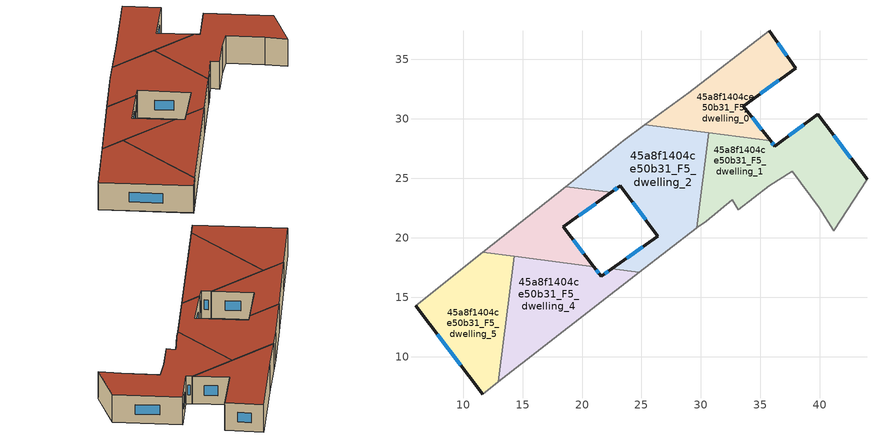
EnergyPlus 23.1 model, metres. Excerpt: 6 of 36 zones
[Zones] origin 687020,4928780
45a8f1404ce50b31_F5_dwelling_0
 floor to 45a8f1404ce50b31_F4_dwelling_0 (EU_floor_Construction): 35.73,37.4 37.95,34.27 33.57,31.06 35.85,28.16 25.29,29.51 28.96,32.21 z15
 wall outside (EU_wall_Construction): 35.85,28.16 33.57,31.06 37.95,34.27 35.73,37.4 z15:18
 wall adiabatic (EU_wall_Construction): 35.73,37.4 28.96,32.21 25.29,29.51 z15:18
 wall to 45a8f1404ce50b31_F5_dwelling_2 (EU_wall_Construction): 25.29,29.51 30.67,28.82 z15:18
 wall to 45a8f1404ce50b31_F5_dwelling_1 (EU_wall_Construction): 30.67,28.82 35.85,28.16 z15:18
 window (EU_Window_Construction): 34.99,32.11 36.53,33.23 / 35.11,29.1 34.31,30.12 / 37.23,35.29 36.45,36.39 z15.98:17.02
 roof outside (EU_roof_Construction): 35.85,28.16 33.57,31.06 37.95,34.27 35.73,37.4 28.96,32.21 25.29,29.51 z18
45a8f1404ce50b31_F5_dwelling_1
 floor to 45a8f1404ce50b31_F4_dwelling_1 (EU_floor_Construction): 39.8,30.4 43.96,24.91 41.17,20.6 39.94,22.52 37.67,25.6 35.75,24.37 33.15,22.37 32.62,23.19 30.43,21.38 29.65,20.83 30.67,28.82 35.85,28.16 36.22,27.68 z15
 wall outside (EU_wall_Construction): 43.96,24.91 39.81,30.4 36.22,27.68 35.85,28.16 z15:18
 wall adiabatic (EU_wall_Construction): 29.65,20.83 30.43,21.38 32.62,23.19 33.15,22.37 35.76,24.37 37.68,25.6 39.94,22.52 41.18,20.6 43.96,24.91 z15:18
 wall to 45a8f1404ce50b31_F5_dwelling_2 (EU_wall_Construction): 30.67,28.82 29.65,20.83 z15:18
 window (EU_Window_Construction): 38.64,29.52 37.39,28.57 / 42.61,26.7 41.16,28.62 / 36.1,27.84 35.97,28 z15.98:17.02
 roof outside (EU_roof_Construction): 41.18,20.6 43.96,24.91 39.81,30.4 36.22,27.68 35.85,28.16 30.67,28.82 29.65,20.83 30.43,21.38 32.62,23.19 33.15,22.37 35.76,24.37 37.68,25.6 39.94,22.52 z18
45a8f1404ce50b31_F5_dwelling_2
 floor to 45a8f1404ce50b31_F4_dwelling_2 (EU_floor_Construction): 30.67,28.82 29.65,20.83 29.62,20.81 24.83,17.09 22.5,17.39 26.37,20.13 23.23,24.39 22.44,23.83 18.62,24.31 23.46,28.15 25.29,29.51 z15
 wall outside (EU_wall_Construction): 22.44,23.83 23.23,24.39 26.37,20.13 22.5,17.39 z15:18
 wall adiabatic (EU_wall_Construction): 25.29,29.51 23.46,28.15 18.62,24.31 / 24.83,17.09 29.62,20.81 29.65,20.83 z15:18
 wall to 45a8f1404ce50b31_F5_dwelling_3 (EU_wall_Construction): 18.62,24.31 22.44,23.83 z15:18
 wall to 45a8f1404ce50b31_F5_dwelling_4 (EU_wall_Construction): 22.5,17.39 24.83,17.09 z15:18
 window (EU_Window_Construction): 24.25,23.01 25.34,21.52 / 22.7,24.01 22.97,24.21 / 25.11,19.24 23.75,18.28 z15.98:17.02
 roof outside (EU_roof_Construction): 29.62,20.81 29.65,20.83 30.67,28.82 25.29,29.51 23.46,28.15 18.62,24.31 22.44,23.83 23.23,24.39 26.37,20.13 22.5,17.39 24.83,17.09 z18
45a8f1404ce50b31_F5_dwelling_3
 floor to 45a8f1404ce50b31_F4_dwelling_3 (EU_floor_Construction): 22.44,23.83 18.44,20.93 20.99,17.58 11.63,18.78 18.62,24.31 z15
 wall outside (EU_wall_Construction): 20.99,17.58 18.44,20.93 22.44,23.83 z15:18
 wall adiabatic (EU_wall_Construction): 18.62,24.31 11.63,18.78 z15:18
 wall to 45a8f1404ce50b31_F5_dwelling_4 (EU_wall_Construction): 14.31,18.43 20.99,17.58 z15:18
 wall to 45a8f1404ce50b31_F5_dwelling_5 (EU_wall_Construction): 11.63,18.78 14.31,18.43 z15:18
 window (EU_Window_Construction): 20.16,18.67 19.27,19.84 / 19.74,21.87 21.14,22.88 z15.98:17.02
 roof outside (EU_roof_Construction): 20.99,17.58 18.44,20.93 22.44,23.83 18.62,24.31 11.63,18.78 z18
45a8f1404ce50b31_F5_dwelling_4
 floor to 45a8f1404ce50b31_F4_dwelling_4 (EU_floor_Construction): 24.83,17.09 12.96,7.88 14.31,18.43 20.99,17.58 21.62,16.76 22.5,17.39 z15
 wall outside (EU_wall_Construction): 22.5,17.39 21.62,16.76 20.99,17.58 z15:18
 wall adiabatic (EU_wall_Construction): 12.96,7.88 24.83,17.09 z15:18
 wall to 45a8f1404ce50b31_F5_dwelling_5 (EU_wall_Construction): 14.31,18.43 12.96,7.88 z15:18
 window (EU_Window_Construction): 22.21,17.18 21.9,16.97 / 21.41,17.03 21.2,17.31 z15.98:17.02
 roof outside (EU_roof_Construction): 24.83,17.09 22.5,17.39 21.62,16.76 20.99,17.58 14.31,18.43 12.96,7.88 z18
45a8f1404ce50b31_F5_dwelling_5
 floor to 45a8f1404ce50b31_F4_dwelling_5 (EU_floor_Construction): 14.31,18.43 12.96,7.88 11.65,6.85 6,14.3 11.63,18.78 z15
 wall outside (EU_wall_Construction): 6,14.3 11.65,6.85 z15:18
 wall adiabatic (EU_wall_Construction): 11.65,6.85 12.96,7.88 / 11.63,18.78 6,14.3 z15:18
 window (EU_Window_Construction): 7.83,11.88 9.81,9.28 z15.98:17.02
 roof outside (EU_roof_Construction): 12.96,7.88 14.31,18.43 11.63,18.78 6,14.3 11.65,6.85 z18
[Building]
EU S2 Campaign: North Axis=0; Terrain=City; Solar Distribution=FullExterior
[Site:Location]
Bologna: Latitude=44.5; Longitude=11.25; Time Zone=1; Elevation=37
[SizingPeriod:WeatherFileDays]
AnnualSizingPeriod: Begin Month=1; Begin Day of Month=1; End Month=12; End Day of Month=31; Day of Week for Start Day=Monday; Use Weather File Daylight Saving Period=No; Use Weather File Rain and Snow Indicators=No
[MATERIAL]
EU_InternalMass_Material: Roughness=MediumRough; Thickness=0.1; Conductivity=1; Density=1800; Specific Heat=900; Thermal Absorptance=0.9; Solar Absorptance=0.7; Visible Absorptance=0.7
[MATERIAL:NOMASS] Roughness=MediumRough; Thermal Absorptance=0.9; Solar Absorptance=0.7; Visible Absorptance=0.7
Name | Thermal Resistance
EU_wall_NoMass | 0.905828
EU_roof_NoMass | 0.37593
EU_floor_NoMass | 0.67114
[WINDOWMATERIAL:SIMPLEGLAZINGSYSTEM]
EU_Window_SimpleGlazing: UFactor=4.52486; Solar Heat Gain Coefficient=0.85; Visible Transmittance=0.85
[CONSTRUCTION]
EU_wall_Construction: EU_wall_NoMass
EU_roof_Construction: EU_roof_NoMass
EU_floor_Construction: EU_floor_NoMass
EU_Window_Construction: EU_Window_SimpleGlazing
EU_InternalMass_Construction: EU_InternalMass_Material
[ZONE] Type=1; Multiplier=1; Ceiling Height=autocalculate; Floor Area=autocalculate; Part of Total Floor Area=Yes
Name | Volume
45a8f1404ce50b31_F5_dwelling_0 | 145.286
45a8f1404ce50b31_F5_dwelling_1 | 214.591
45a8f1404ce50b31_F5_dwelling_2 | 214.564
45a8f1404ce50b31_F5_dwelling_3 | 95.926
45a8f1404ce50b31_F5_dwelling_4 | 167.575
45a8f1404ce50b31_F5_dwelling_5 | 167.594
[INTERNALMASS] Construction=EU_InternalMass_Construction
Name | Zone or ZoneList | Surface Area
45a8f1404ce50b31_F5_dwelling_0_EU_InternalMass | 45a8f1404ce50b31_F5_dwelling_0 | 48.4288
45a8f1404ce50b31_F5_dwelling_1_EU_InternalMass | 45a8f1404ce50b31_F5_dwelling_1 | 71.5318
45a8f1404ce50b31_F5_dwelling_2_EU_InternalMass | 45a8f1404ce50b31_F5_dwelling_2 | 71.5218
45a8f1404ce50b31_F5_dwelling_3_EU_InternalMass | 45a8f1404ce50b31_F5_dwelling_3 | 31.9753
45a8f1404ce50b31_F5_dwelling_4_EU_InternalMass | 45a8f1404ce50b31_F5_dwelling_4 | 55.8611
45a8f1404ce50b31_F5_dwelling_5_EU_InternalMass | 45a8f1404ce50b31_F5_dwelling_5 | 55.8647
[OTHEREQUIPMENT] Fuel Type=Electricity; Design Level Calculation Method=Watts/Area; Power per Zone Floor Area=1; Fraction Latent=0; Fraction Radiant=0; Fraction Lost=0; Carbon Dioxide Generation Rate=0; EndUse Subcategory=EU_Step8_InternalGains
Name | Zone or ZoneList or Space or SpaceList | Schedule
EU_Step8_InternalGain_45a8f1404ce50b31_F5_dwelling_0_f000 | 45a8f1404ce50b31_F5_dwelling_0 | EU_Step8_GainSchedule_45a8f1404ce50b31_F5_dwelling_0_f000
EU_Step8_InternalGain_45a8f1404ce50b31_F5_dwelling_1_f000 | 45a8f1404ce50b31_F5_dwelling_1 | EU_Step8_GainSchedule_45a8f1404ce50b31_F5_dwelling_1_f000
EU_Step8_InternalGain_45a8f1404ce50b31_F5_dwelling_2_f000 | 45a8f1404ce50b31_F5_dwelling_2 | EU_Step8_GainSchedule_45a8f1404ce50b31_F5_dwelling_2_f000
EU_Step8_InternalGain_45a8f1404ce50b31_F5_dwelling_3_f000 | 45a8f1404ce50b31_F5_dwelling_3 | EU_Step8_GainSchedule_45a8f1404ce50b31_F5_dwelling_3_f000
EU_Step8_InternalGain_45a8f1404ce50b31_F5_dwelling_4_f000 | 45a8f1404ce50b31_F5_dwelling_4 | EU_Step8_GainSchedule_45a8f1404ce50b31_F5_dwelling_4_f000
EU_Step8_InternalGain_45a8f1404ce50b31_F5_dwelling_5_f000 | 45a8f1404ce50b31_F5_dwelling_5 | EU_Step8_GainSchedule_45a8f1404ce50b31_F5_dwelling_5_f000
[ZONEVENTILATION:DESIGNFLOWRATE] Schedule=EU_AlwaysOn; Design Flow Rate Calculation Method=AirChanges/Hour; Air Changes per Hour=0.73129; Ventilation Type=Natural; Fan Pressure Rise=0; Fan Total Efficiency=1; Constant Term Coefficient=1; Temperature Term Coefficient=0; Velocity Term Coefficient=0; Velocity Squared Term Coefficient=0; Minimum Indoor Temperature=-100; Maximum Indoor Temperature=100; Delta Temperature=-100; Minimum Outdoor Temperature=-100; Maximum Outdoor Temperature=100; Maximum Wind Speed=40
Name | Zone or ZoneList or Space or SpaceList
EU_ConstantAir_45a8f1404ce50b31_F5_dwelling_0 | 45a8f1404ce50b31_F5_dwelling_0
EU_ConstantAir_45a8f1404ce50b31_F5_dwelling_1 | 45a8f1404ce50b31_F5_dwelling_1
EU_ConstantAir_45a8f1404ce50b31_F5_dwelling_2 | 45a8f1404ce50b31_F5_dwelling_2
EU_ConstantAir_45a8f1404ce50b31_F5_dwelling_3 | 45a8f1404ce50b31_F5_dwelling_3
EU_ConstantAir_45a8f1404ce50b31_F5_dwelling_4 | 45a8f1404ce50b31_F5_dwelling_4
EU_ConstantAir_45a8f1404ce50b31_F5_dwelling_5 | 45a8f1404ce50b31_F5_dwelling_5
[HVACTEMPLATE:THERMOSTAT] Constant Heating Setpoint=20; Constant Cooling Setpoint=50
EU_HeatOnly_45a8f1404ce50b31_F0_dwelling_0; EU_HeatOnly_45a8f1404ce50b31_F0_dwelling_1; EU_HeatOnly_45a8f1404ce50b31_F0_dwelling_2; EU_HeatOnly_45a8f1404ce50b31_F0_dwelling_3; EU_HeatOnly_45a8f1404ce50b31_F0_dwelling_4; EU_HeatOnly_45a8f1404ce50b31_F0_dwelling_5; EU_HeatOnly_45a8f1404ce50b31_F1_dwelling_0; EU_HeatOnly_45a8f1404ce50b31_F1_dwelling_1; EU_HeatOnly_45a8f1404ce50b31_F1_dwelling_2; EU_HeatOnly_45a8f1404ce50b31_F1_dwelling_3; EU_HeatOnly_45a8f1404ce50b31_F1_dwelling_4; EU_HeatOnly_45a8f1404ce50b31_F1_dwelling_5; EU_HeatOnly_45a8f1404ce50b31_F2_dwelling_0; EU_HeatOnly_45a8f1404ce50b31_F2_dwelling_1; EU_HeatOnly_45a8f1404ce50b31_F2_dwelling_2; EU_HeatOnly_45a8f1404ce50b31_F2_dwelling_3; EU_HeatOnly_45a8f1404ce50b31_F2_dwelling_4; EU_HeatOnly_45a8f1404ce50b31_F2_dwelling_5; EU_HeatOnly_45a8f1404ce50b31_F3_dwelling_0; EU_HeatOnly_45a8f1404ce50b31_F3_dwelling_1; EU_HeatOnly_45a8f1404ce50b31_F3_dwelling_2; EU_HeatOnly_45a8f1404ce50b31_F3_dwelling_3; EU_HeatOnly_45a8f1404ce50b31_F3_dwelling_4; EU_HeatOnly_45a8f1404ce50b31_F3_dwelling_5; EU_HeatOnly_45a8f1404ce50b31_F4_dwelling_0; EU_HeatOnly_45a8f1404ce50b31_F4_dwelling_1; EU_HeatOnly_45a8f1404ce50b31_F4_dwelling_2; EU_HeatOnly_45a8f1404ce50b31_F4_dwelling_3; EU_HeatOnly_45a8f1404ce50b31_F4_dwelling_4; EU_HeatOnly_45a8f1404ce50b31_F4_dwelling_5; EU_HeatOnly_45a8f1404ce50b31_F5_dwelling_0; EU_HeatOnly_45a8f1404ce50b31_F5_dwelling_1; EU_HeatOnly_45a8f1404ce50b31_F5_dwelling_2; EU_HeatOnly_45a8f1404ce50b31_F5_dwelling_3; EU_HeatOnly_45a8f1404ce50b31_F5_dwelling_4; EU_HeatOnly_45a8f1404ce50b31_F5_dwelling_5
[HVACTEMPLATE:ZONE:IDEALLOADSAIRSYSTEM] System Availability Schedule=EU_AlwaysOn; Maximum Heating Supply Air Temperature=50; Minimum Cooling Supply Air Temperature=13; Maximum Heating Supply Air Humidity Ratio=0.0156; Minimum Cooling Supply Air Humidity Ratio=0.0077; Heating Limit=NoLimit; Cooling Limit=NoLimit; Heating Availability Schedule=EU_AlwaysOn; Cooling Availability Schedule=EU_CoolingOff; Dehumidification Control Type=ConstantSensibleHeatRatio; Cooling Sensible Heat Ratio=0.7; Dehumidification Setpoint=60; Humidification Control Type=None; Humidification Setpoint=30; Outdoor Air Method=None; Outdoor Air Flow Rate per Person=0.00944; Outdoor Air Flow Rate per Zone Floor Area=0; Outdoor Air Flow Rate per Zone=0; Demand Controlled Ventilation Type=None; Outdoor Air Economizer Type=NoEconomizer; Heat Recovery Type=None; Sensible Heat Recovery Effectiveness=0.7; Latent Heat Recovery Effectiveness=0.65
Name | Template Thermostat
45a8f1404ce50b31_F5_dwelling_0 | EU_HeatOnly_45a8f1404ce50b31_F5_dwelling_0
45a8f1404ce50b31_F5_dwelling_1 | EU_HeatOnly_45a8f1404ce50b31_F5_dwelling_1
45a8f1404ce50b31_F5_dwelling_2 | EU_HeatOnly_45a8f1404ce50b31_F5_dwelling_2
45a8f1404ce50b31_F5_dwelling_3 | EU_HeatOnly_45a8f1404ce50b31_F5_dwelling_3
45a8f1404ce50b31_F5_dwelling_4 | EU_HeatOnly_45a8f1404ce50b31_F5_dwelling_4
45a8f1404ce50b31_F5_dwelling_5 | EU_HeatOnly_45a8f1404ce50b31_F5_dwelling_5
[SIZING:ZONE] Zone Cooling Design Supply Air Temperature Input Method=SupplyAirTemperature; Zone Cooling Design Supply Air Temperature=13; Zone Heating Design Supply Air Temperature Input Method=SupplyAirTemperature; Zone Heating Design Supply Air Temperature=50; Zone Cooling Design Supply Air Humidity Ratio=0.008; Zone Heating Design Supply Air Humidity Ratio=0.008; Cooling Design Air Flow Method=DesignDay; Cooling Design Air Flow Rate=0; Cooling Minimum Air Flow per Zone Floor Area=0.000762; Cooling Minimum Air Flow=0; Cooling Minimum Air Flow Fraction=0.2; Heating Design Air Flow Method=DesignDay; Heating Design Air Flow Rate=0; Heating Maximum Air Flow per Zone Floor Area=0.002032; Heating Maximum Air Flow=0.141576; Heating Maximum Air Flow Fraction=0.3; Account for Dedicated Outdoor Air System=No; Dedicated Outdoor Air System Control Strategy=NeutralSupplyAir; Dedicated Outdoor Air Low Setpoint Temperature for Design=autosize; Dedicated Outdoor Air High Setpoint Temperature for Design=autosize; Zone Load Sizing Method=Sensible Load Only No Latent Load; Zone Latent Cooling Design Supply Air Humidity Ratio Input Method=HumidityRatioDifference; Zone Cooling Design Supply Air Humidity Ratio Difference=0.005; Zone Latent Heating Design Supply Air Humidity Ratio Input Method=HumidityRatioDifference; Zone Humidification Design Supply Air Humidity Ratio Difference=0.005
45a8f1404ce50b31_F5_dwelling_0; 45a8f1404ce50b31_F5_dwelling_1; 45a8f1404ce50b31_F5_dwelling_2; 45a8f1404ce50b31_F5_dwelling_3; 45a8f1404ce50b31_F5_dwelling_4; 45a8f1404ce50b31_F5_dwelling_5
[SCHEDULE:CONSTANT]
Name | Hourly Value
EU_AlwaysOn | 1
EU_CoolingOff | 0
[SCHEDULE:FILE] Column Number=1; Rows to Skip at Top=0; Number of Hours of Data=8760; Column Separator=Comma; Interpolate to Timestep=No; Minutes per Item=60; Adjust Schedule for Daylight Savings=Yes
Name | File
EU_Step8_GainSchedule_45a8f1404ce50b31_F5_dwelling_0_f000 | ../../schedules/45a8f1404ce50b31/45a8f1404ce50b31_F5_dwelling_0_f000_gain.csv
EU_Step8_GainSchedule_45a8f1404ce50b31_F5_dwelling_1_f000 | ../../schedules/45a8f1404ce50b31/45a8f1404ce50b31_F5_dwelling_1_f000_gain.csv
EU_Step8_GainSchedule_45a8f1404ce50b31_F5_dwelling_2_f000 | ../../schedules/45a8f1404ce50b31/45a8f1404ce50b31_F5_dwelling_2_f000_gain.csv
EU_Step8_GainSchedule_45a8f1404ce50b31_F5_dwelling_3_f000 | ../../schedules/45a8f1404ce50b31/45a8f1404ce50b31_F5_dwelling_3_f000_gain.csv
EU_Step8_GainSchedule_45a8f1404ce50b31_F5_dwelling_4_f000 | ../../schedules/45a8f1404ce50b31/45a8f1404ce50b31_F5_dwelling_4_f000_gain.csv
EU_Step8_GainSchedule_45a8f1404ce50b31_F5_dwelling_5_f000 | ../../schedules/45a8f1404ce50b31/45a8f1404ce50b31_F5_dwelling_5_f000_gain.csv
